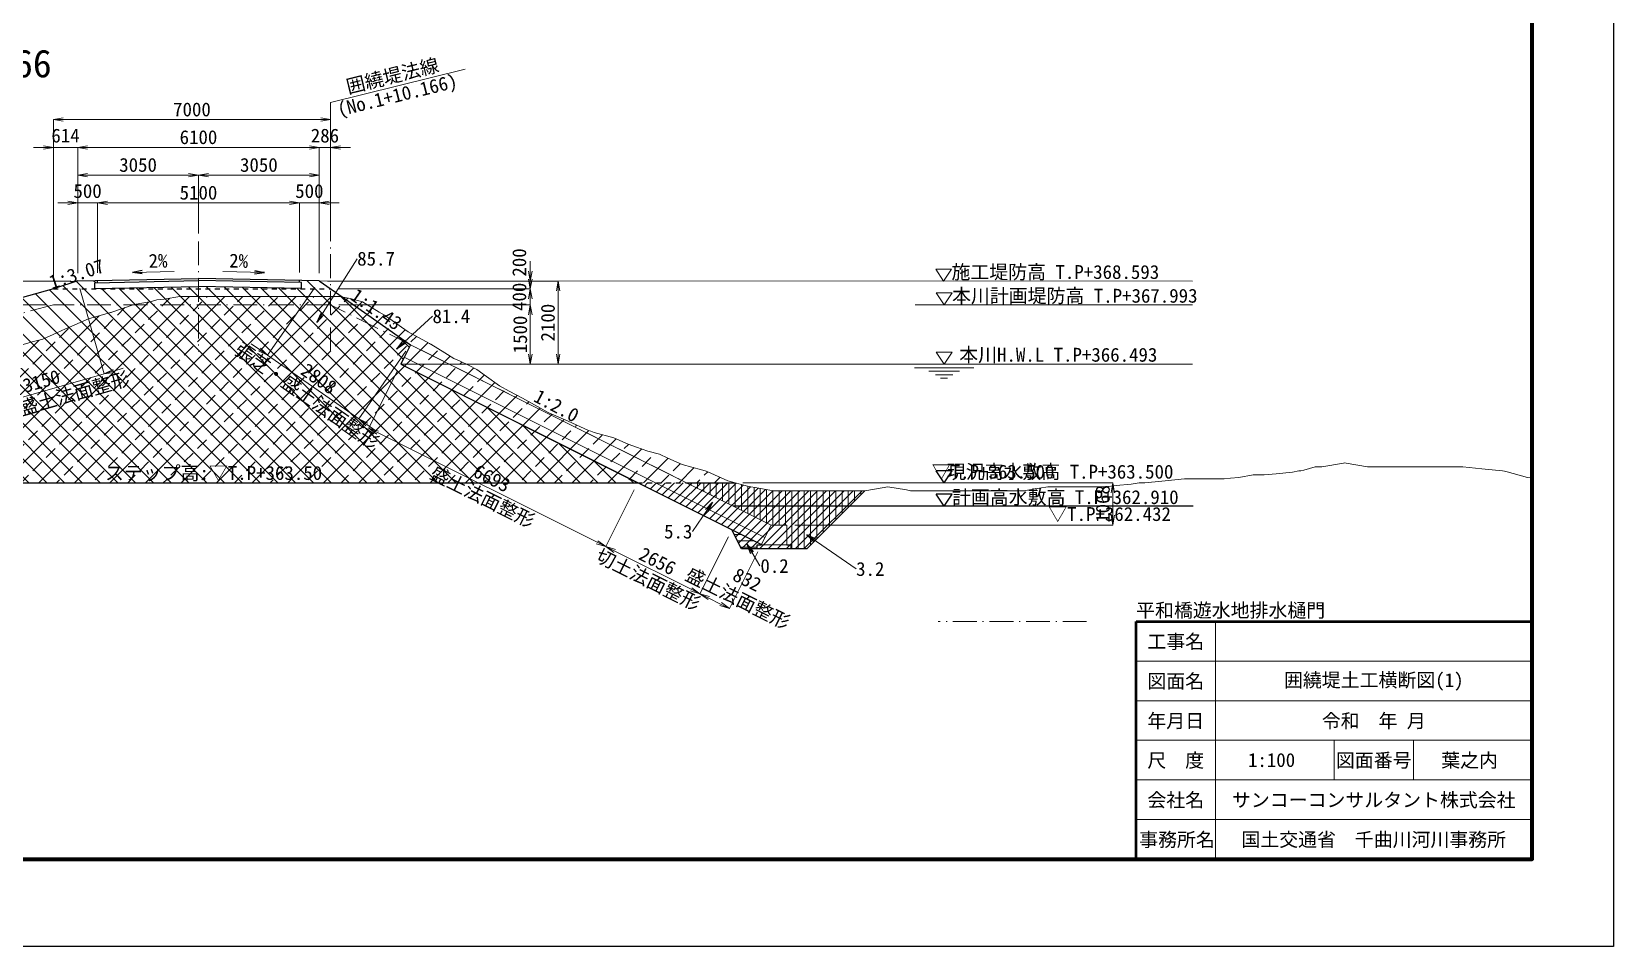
# Model space of a CAD drawing. Header units: millimetres. Extents: x -23295 to 84900, y -241468 to 58400.
# Drawn here: x 44963 to 84900, y -1000 to 22087 of the extents above; entities that cross this region are included whole.
import ezdxf
from ezdxf.enums import TextEntityAlignment as Align

# ---------------------------------------------------------------- set-up
doc = ezdxf.new("R2010")
doc.units = ezdxf.units.MM
doc.header["$LTSCALE"] = 100
doc.header["$PDSIZE"] = 300
doc.linetypes.add('SXF_一点短鎖線', pattern=[9.25, 6, -1.5, 0.25, -1.5])
doc.linetypes.add('SXF_跳び破線', pattern=[12, 6, -6])
doc.layers.get('Defpoints').update_dxf_attribs({"color": 191})
for name, color, linetype, lineweight in [('D-BGD', 7, 'Continuous', 13), ('D-BMK', 2, 'SXF_一点短鎖線', 13), ('D-BYP-STR6', 2, 'SXF_一点短鎖線', 13), ('D-STR-DIM', 7, 'Continuous', 13), ('D-STR-HTXT', 7, 'Continuous', 13), ('D-STR-STR1', 2, 'Continuous', 13), ('D-STR-STR8', 3, 'Continuous', 25), ('D-STR-STR9', 1, 'Continuous', 25), ('D-STR-STRA', 6, 'Continuous', 25), ('D-STR-STRC', 7, 'Continuous', 13), ('D-STR-TXT', 7, 'Continuous', 13), ('D-TTL', 2, 'Continuous', 140), ('D-TTL-FRAM', 2, 'Continuous', 50), ('D-TTL-LINE', 7, 'Continuous', 13), ('D-TTL-TXT', 7, 'Continuous', 13), ('切土法面整形', 4, 'Continuous', 13), ('埋A', 6, 'Continuous', 13), ('埋C', 6, 'Continuous', 13), ('床堀', 3, 'Continuous', 13), ('張芝', 3, 'Continuous', 13), ('掘削', 4, 'Continuous', 13), ('盛土(4.0≦W)', 5, 'Continuous', 13), ('盛土法面整形', 1, 'Continuous', 13)]:
    doc.layers.add(name, color=color, linetype=linetype, lineweight=lineweight)
doc.styles.add('MS ゴシック', font='MS Gothic.ttf')
doc.styles.add('ＭＳ ゴシック', font='MS Gothic.ttf')
doc.dimstyles.new('DIM-100-F', dxfattribs={"dimscale": 100, "dimtxt": 3.5, "dimasz": 2.5, "dimexe": 0, "dimexo": 2, "dimgap": 0.8, "dimtad": 1, "dimdec": 0, "dimzin": 0, "dimdsep": 46, "dimtxsty": 'MS ゴシック', "dimblk": 'OPEN', "dimcen": 0.1, "dimclrd": 256, "dimclre": 256, "dimclrt": 256, "dimaunit": 1, "dimadec": 4, "dimazin": 0, "dimtfac": 1, "dimtdec": 0, "dimtmove": 2, "dimatfit": 3, "dimldrblk": 'OPEN', "dimfxl": 1, "dimtolj": 1, "dimtzin": 0, "dimlwd": -1, "dimlwe": -1, "dimarcsym": 0})

# ---------------------------------------------------------------- blocks, each defined once
blk = doc.blocks.new('_Open')
at = {"color": 0, "linetype": 'ByBlock', "lineweight": -2}
for p, q in [((-1, 0.17), (0, 0)), ((-1, -0.17), (0, 0)), ((0, 0), (-1, 0))]:
    blk.add_line(p, q, dxfattribs=at)
blk = doc.blocks.new('*D25')
at = {"layer": 'D-STR-DIM', "ltscale": 0.01, "transparency": 16777216}
for p, q in [((57554, 16043), (57554, 16293)), ((52436, 15793), (57554, 15793)), ((52711, 15593), (57554, 15593)), ((57554, 15793), (57554, 15593)), ((57554, 15343), (57554, 15093))]:
    blk.add_line(p, q, dxfattribs=at)
at = {"layer": 'Defpoints', "color": 0, "ltscale": 0.01, "transparency": 16777216}
for p in [(52236, 15793), (52511, 15593), (57554, 15593)]:
    blk.add_point(p, dxfattribs=at)
at = {"layer": 'D-STR-DIM', "ltscale": 0.01, "transparency": 16777216, "xscale": 250, "yscale": 250, "zscale": 250}
for p, rotation in [((57554, 15793), 270), ((57554, 15593), 90)]:
    blk.add_blockref('_Open', p, dxfattribs=dict(at, rotation=rotation))
at = {"layer": 'D-STR-DIM', "ltscale": 0.01, "transparency": 16777216, "insert": (57277, 16261), "char_height": 350, "attachment_point": 5, "rotation": 90, "style": 'MS ゴシック'}
blk.add_mtext('\\A1;200', dxfattribs=at)
blk = doc.blocks.new('*D26')
at = {"layer": 'D-STR-DIM', "ltscale": 0.01, "transparency": 16777216}
for p, q in [((57554, 15843), (57554, 16093)), ((52711, 15593), (57554, 15593)), ((57554, 15593), (57554, 15193)), ((52723, 15193), (57554, 15193)), ((57554, 14943), (57554, 14693))]:
    blk.add_line(p, q, dxfattribs=at)
at = {"layer": 'Defpoints', "color": 0, "ltscale": 0.01, "transparency": 16777216}
for p in [(52511, 15593), (52523, 15193), (57554, 15193)]:
    blk.add_point(p, dxfattribs=at)
at = {"layer": 'D-STR-DIM', "ltscale": 0.01, "transparency": 16777216, "xscale": 250, "yscale": 250, "zscale": 250}
for p, rotation in [((57554, 15593), 270), ((57554, 15193), 90)]:
    blk.add_blockref('_Open', p, dxfattribs=dict(at, rotation=rotation))
at = {"layer": 'D-STR-DIM', "ltscale": 0.01, "transparency": 16777216, "insert": (57278, 15393), "char_height": 350, "attachment_point": 5, "rotation": 90, "style": 'MS ゴシック'}
blk.add_mtext('\\A1;400', dxfattribs=at)
blk = doc.blocks.new('*D27')
at = {"layer": 'D-STR-DIM', "ltscale": 0.01, "transparency": 16777216}
for p, q in [((52436, 15793), (58254, 15793)), ((58254, 13943), (58254, 15543)), ((56570, 13693), (58254, 13693))]:
    blk.add_line(p, q, dxfattribs=at)
at = {"layer": 'Defpoints', "color": 0, "ltscale": 0.01, "transparency": 16777216}
for p in [(52236, 15793), (58254, 15793), (56370, 13693)]:
    blk.add_point(p, dxfattribs=at)
at = {"layer": 'D-STR-DIM', "ltscale": 0.01, "transparency": 16777216, "xscale": 250, "yscale": 250, "zscale": 250}
for p, rotation in [((58254, 15793), 90), ((58254, 13693), 270)]:
    blk.add_blockref('_Open', p, dxfattribs=dict(at, rotation=rotation))
at = {"layer": 'D-STR-DIM', "ltscale": 0.01, "transparency": 16777216, "insert": (57999, 14743), "char_height": 350, "attachment_point": 5, "rotation": 90, "style": 'MS ゴシック'}
blk.add_mtext('\\A1;2100', dxfattribs=at)
blk = doc.blocks.new('*D28')
at = {"layer": 'D-STR-DIM', "ltscale": 0.01, "transparency": 16777216}
for p, q in [((56570, 15193), (57554, 15193)), ((57554, 14943), (57554, 13943)), ((56570, 13693), (57554, 13693))]:
    blk.add_line(p, q, dxfattribs=at)
at = {"layer": 'Defpoints', "color": 0, "ltscale": 0.01, "transparency": 16777216}
for p in [(56370, 15193), (56370, 13693), (57554, 13693)]:
    blk.add_point(p, dxfattribs=at)
at = {"layer": 'D-STR-DIM', "ltscale": 0.01, "transparency": 16777216, "xscale": 250, "yscale": 250, "zscale": 250}
for p, rotation in [((57554, 15193), 90), ((57554, 13693), 270)]:
    blk.add_blockref('_Open', p, dxfattribs=dict(at, rotation=rotation))
at = {"layer": 'D-STR-DIM', "ltscale": 0.01, "transparency": 16777216, "insert": (57299, 14443), "char_height": 350, "attachment_point": 5, "rotation": 90, "style": 'MS ゴシック'}
blk.add_mtext('\\A1;1500', dxfattribs=at)
blk = doc.blocks.new('*D29')
at = {"layer": 'D-STR-DIM', "transparency": 16777216}
for p, q in [((45311, 15193), (40183, 15193)), ((40183, 14650), (40183, 14943)), ((41034, 14400), (40183, 14400))]:
    blk.add_line(p, q, dxfattribs=at)
at = {"layer": 'Defpoints', "color": 0, "transparency": 16777216}
for p in [(40183, 15193), (45511, 15193), (41234, 14400)]:
    blk.add_point(p, dxfattribs=at)
at = {"layer": 'D-STR-DIM', "transparency": 16777216, "xscale": 250, "yscale": 250, "zscale": 250}
for p, rotation in [((40183, 15193), 90), ((40183, 14400), 270)]:
    blk.add_blockref('_Open', p, dxfattribs=dict(at, rotation=rotation))
at = {"layer": 'D-STR-DIM', "transparency": 16777216, "insert": (39928, 14797), "char_height": 350, "attachment_point": 5, "rotation": 90, "style": 'MS ゴシック'}
blk.add_mtext('\\A1;793', dxfattribs=at)
blk = doc.blocks.new('*D30')
at = {"layer": 'D-STR-DIM', "ltscale": 0.01, "transparency": 16777216}
for p, q in [((62923, 10700), (72265, 10700)), ((72265, 10450), (72265, 9882)), ((64234, 9632), (72265, 9632))]:
    blk.add_line(p, q, dxfattribs=at)
at = {"layer": 'Defpoints', "color": 0, "ltscale": 0.01, "transparency": 16777216}
for p in [(62723, 10700), (64034, 9632), (72265, 9632)]:
    blk.add_point(p, dxfattribs=at)
at = {"layer": 'D-STR-DIM', "ltscale": 0.01, "transparency": 16777216, "xscale": 250, "yscale": 250, "zscale": 250}
for p, rotation in [((72265, 10700), 90), ((72265, 9632), 270)]:
    blk.add_blockref('_Open', p, dxfattribs=dict(at, rotation=rotation))
at = {"layer": 'D-STR-DIM', "ltscale": 0.01, "transparency": 16777216, "insert": (72010, 10166), "char_height": 350, "attachment_point": 5, "rotation": 90, "style": 'MS ゴシック'}
blk.add_mtext('\\A1;1068', dxfattribs=at)
blk = doc.blocks.new('*D32')
at = {"layer": 'D-STR-DIM', "transparency": 16777216}
for p, q in [((40183, 16043), (40183, 16293)), ((45925, 15793), (40183, 15793)), ((40183, 15193), (40183, 15793)), ((45311, 15193), (40183, 15193)), ((40183, 14943), (40183, 14693))]:
    blk.add_line(p, q, dxfattribs=at)
at = {"layer": 'Defpoints', "color": 0, "transparency": 16777216}
for p in [(40183, 15793), (46125, 15793), (45511, 15193)]:
    blk.add_point(p, dxfattribs=at)
at = {"layer": 'D-STR-DIM', "transparency": 16777216, "xscale": 250, "yscale": 250, "zscale": 250}
for p, rotation in [((40183, 15793), 270), ((40183, 15193), 90)]:
    blk.add_blockref('_Open', p, dxfattribs=dict(at, rotation=rotation))
at = {"layer": 'D-STR-DIM', "transparency": 16777216, "insert": (39928, 15493), "char_height": 350, "attachment_point": 5, "rotation": 90, "style": 'MS ゴシック'}
blk.add_mtext('\\A1;600', dxfattribs=at)
blk = doc.blocks.new('*D36')
at = {"layer": 'Defpoints', "color": 0, "transparency": 16777216}
for p in [(46125, 15793), (43247, 14400), (46794, 13453)]:
    blk.add_point(p, dxfattribs=at)
at = {"layer": '張芝', "transparency": 16777216}
for p, q in [((46180, 15601), (46794, 13453)), ((43302, 14208), (43765, 12587)), ((47034, 13521), (47274, 13590)), ((43765, 12587), (46794, 13453)), ((43524, 12518), (43284, 12450))]:
    blk.add_line(p, q, dxfattribs=at)
at = {"layer": '張芝', "transparency": 16777216, "xscale": 250, "yscale": 250, "zscale": 250}
for p, rotation in [((46794, 13453), 195.9453958995772), ((43765, 12587), 15.94539589957718)]:
    blk.add_blockref('_Open', p, dxfattribs=dict(at, rotation=rotation))
at = {"layer": '張芝', "transparency": 16777216, "char_height": 350, "attachment_point": 5, "rotation": 15.9454, "style": 'MS ゴシック'}
for s, insert in [('\\A1;張芝・盛土法面整形}', (45359, 12740)), ('\\A1;{\\C3;3150', (45209, 13265))]:
    blk.add_mtext(s, dxfattribs=dict(at, insert=insert))
blk = doc.blocks.new('*D37')
at = {"layer": 'Defpoints', "color": 0, "transparency": 16777216}
for p in [(62644, 9512), (63388, 9140), (61838, 7900)]:
    blk.add_point(p, dxfattribs=at)
at = {"layer": '盛土法面整形', "transparency": 16777216}
for p, q in [((62554, 9333), (61838, 7900)), ((63298, 8961), (62582, 7528)), ((62358, 7640), (62061, 7788))]:
    blk.add_line(p, q, dxfattribs=at)
at = {"layer": '盛土法面整形', "transparency": 16777216, "xscale": 250, "yscale": 250, "zscale": 250}
for p, rotation in [((61838, 7900), 153.4349488229167), ((62582, 7528), 333.4349488229167)]:
    blk.add_blockref('_Open', p, dxfattribs=dict(at, rotation=rotation))
at = {"layer": '盛土法面整形', "transparency": 16777216, "char_height": 350, "attachment_point": 5, "rotation": 333.4349, "style": 'MS ゴシック'}
for s, insert in [('\\A1;盛土法面整形}', (62786, 7767)), ('\\A1;{\\C1;832', (63028, 8252))]:
    blk.add_mtext(s, dxfattribs=dict(at, insert=insert))
blk = doc.blocks.new('*D38')
at = {"layer": 'Defpoints', "color": 0, "transparency": 16777216}
for p in [(54281, 13693), (53475, 12081), (60268, 10700)]:
    blk.add_point(p, dxfattribs=at)
at = {"layer": '盛土法面整形', "transparency": 16777216}
for p, q in [((54192, 13514), (53475, 12081)), ((59238, 9200), (53699, 11969)), ((60179, 10521), (59462, 9088))]:
    blk.add_line(p, q, dxfattribs=at)
at = {"layer": '盛土法面整形', "transparency": 16777216, "xscale": 250, "yscale": 250, "zscale": 250}
for p, rotation in [((53475, 12081), 153.434948822922), ((59462, 9088), 333.434948822922)]:
    blk.add_blockref('_Open', p, dxfattribs=dict(at, rotation=rotation))
at = {"layer": '盛土法面整形', "transparency": 16777216, "char_height": 350, "attachment_point": 5, "rotation": 333.4349, "style": 'MS ゴシック'}
for s, insert in [('\\A1;盛土法面整形', (56340, 10327)), ('\\A1;6693', (56583, 10813))]:
    blk.add_mtext(s, dxfattribs=dict(at, insert=insert))
blk = doc.blocks.new('*D39')
at = {"layer": 'Defpoints', "color": 0, "transparency": 16777216}
for p in [(52225, 15793), (54527, 14185), (53221, 12314)]:
    blk.add_point(p, dxfattribs=at)
at = {"layer": '張芝', "transparency": 16777216}
for p, q in [((52110, 15629), (50918, 13922)), ((50713, 14065), (50508, 14209)), ((54413, 14021), (53221, 12314)), ((50918, 13922), (53221, 12314)), ((53426, 12171), (53631, 12028))]:
    blk.add_line(p, q, dxfattribs=at)
at = {"layer": '張芝', "transparency": 16777216, "xscale": 250, "yscale": 250, "zscale": 250}
for p, rotation in [((50918, 13922), 325.0696338282722), ((53221, 12314), 145.0696338282721)]:
    blk.add_blockref('_Open', p, dxfattribs=dict(at, rotation=rotation))
at = {"layer": '張芝', "transparency": 16777216, "char_height": 350, "attachment_point": 5, "rotation": 325.0696, "style": 'MS ゴシック'}
for s, insert in [('\\A1;張芝・盛土法面整形}', (51903, 12880)), ('\\A1;{\\C3;2808', (52215, 13327))]:
    blk.add_mtext(s, dxfattribs=dict(at, insert=insert))
blk = doc.blocks.new('*D40')
at = {"layer": 'Defpoints', "color": 0, "transparency": 16777216}
for p in [(60268, 10700), (62644, 9512), (61838, 7900)]:
    blk.add_point(p, dxfattribs=at)
at = {"layer": '切土法面整形', "transparency": 16777216}
for p, q in [((60179, 10521), (59462, 9088)), ((62554, 9333), (61838, 7900)), ((59686, 8976), (61614, 8012))]:
    blk.add_line(p, q, dxfattribs=at)
at = {"layer": '切土法面整形', "transparency": 16777216, "xscale": 250, "yscale": 250, "zscale": 250}
for p, rotation in [((59462, 9088), 153.434948822922), ((61838, 7900), 333.434948822922)]:
    blk.add_blockref('_Open', p, dxfattribs=dict(at, rotation=rotation))
at = {"layer": '切土法面整形', "transparency": 16777216, "char_height": 350, "attachment_point": 5, "rotation": 333.4349, "style": 'MS ゴシック'}
for s, insert in [('\\A1;切土法面整形}', (60522, 8238)), ('\\A1;{\\C4;2656', (60764, 8722))]:
    blk.add_mtext(s, dxfattribs=dict(at, insert=insert))
blk = doc.blocks.new('*D249')
at = {"layer": 'D-STR-DIM', "ltscale": 0.2, "transparency": 16777216}
for p, q in [((45511, 15793), (45511, 19866)), ((45761, 19866), (52261, 19866)), ((52511, 16995), (52511, 19866))]:
    blk.add_line(p, q, dxfattribs=at)
at = {"layer": 'Defpoints', "color": 0, "ltscale": 0.2, "transparency": 16777216}
for p in [(52511, 19866), (52511, 16795), (45511, 15593)]:
    blk.add_point(p, dxfattribs=at)
at = {"layer": 'D-STR-DIM', "ltscale": 0.2, "transparency": 16777216, "xscale": 250, "yscale": 250, "zscale": 250, "rotation": 180}
blk.add_blockref('_Open', (45511, 19866), dxfattribs=at)
at = {"layer": 'D-STR-DIM', "ltscale": 0.2, "transparency": 16777216, "xscale": 250, "yscale": 250, "zscale": 250}
blk.add_blockref('_Open', (52511, 19866), dxfattribs=at)
at = {"layer": 'D-STR-DIM', "ltscale": 0.2, "transparency": 16777216, "insert": (49011, 20121), "char_height": 350, "attachment_point": 5, "style": 'MS ゴシック'}
blk.add_mtext('\\A1;7000', dxfattribs=at)
blk = doc.blocks.new('*D91')
at = {"layer": 'D-STR-DIM', "ltscale": 0.2, "transparency": 16777216}
for p, q in [((45875, 17766), (45625, 17766)), ((46125, 15993), (46125, 17766)), ((46125, 17766), (46625, 17766)), ((46625, 16003), (46625, 17766)), ((46875, 17766), (47125, 17766))]:
    blk.add_line(p, q, dxfattribs=at)
at = {"layer": 'Defpoints', "color": 0, "ltscale": 0.2, "transparency": 16777216}
for p in [(46625, 17766), (46125, 15793), (46625, 15803)]:
    blk.add_point(p, dxfattribs=at)
at = {"layer": 'D-STR-DIM', "ltscale": 0.2, "transparency": 16777216, "xscale": 250, "yscale": 250, "zscale": 250}
blk.add_blockref('_Open', (46125, 17766), dxfattribs=at)
at = {"layer": 'D-STR-DIM', "ltscale": 0.2, "transparency": 16777216, "xscale": 250, "yscale": 250, "zscale": 250, "rotation": 180}
blk.add_blockref('_Open', (46625, 17766), dxfattribs=at)
at = {"layer": 'D-STR-DIM', "ltscale": 0.2, "transparency": 16777216, "insert": (46375, 18061), "char_height": 350, "attachment_point": 5, "style": 'MS ゴシック'}
blk.add_mtext('\\A1;500', dxfattribs=at)
blk = doc.blocks.new('*D92')
at = {"layer": 'D-STR-DIM', "ltscale": 0.2, "transparency": 16777216}
for p, q in [((46625, 16003), (46625, 17766)), ((46875, 17766), (51475, 17766)), ((51725, 16005), (51725, 17766))]:
    blk.add_line(p, q, dxfattribs=at)
at = {"layer": 'Defpoints', "color": 0, "ltscale": 0.2, "transparency": 16777216}
for p in [(51725, 17766), (46625, 15803), (51725, 15805)]:
    blk.add_point(p, dxfattribs=at)
at = {"layer": 'D-STR-DIM', "ltscale": 0.2, "transparency": 16777216, "xscale": 250, "yscale": 250, "zscale": 250, "rotation": 180}
blk.add_blockref('_Open', (46625, 17766), dxfattribs=at)
at = {"layer": 'D-STR-DIM', "ltscale": 0.2, "transparency": 16777216, "xscale": 250, "yscale": 250, "zscale": 250}
blk.add_blockref('_Open', (51725, 17766), dxfattribs=at)
at = {"layer": 'D-STR-DIM', "ltscale": 0.2, "transparency": 16777216, "insert": (49175, 18021), "char_height": 350, "attachment_point": 5, "style": 'MS ゴシック'}
blk.add_mtext('\\A1;5100', dxfattribs=at)
blk = doc.blocks.new('*D93')
at = {"layer": 'D-STR-DIM', "ltscale": 0.2, "transparency": 16777216}
for p, q in [((51475, 17766), (51225, 17766)), ((51725, 16005), (51725, 17766)), ((51725, 17766), (52225, 17766)), ((52225, 15995), (52225, 17766)), ((52475, 17766), (52725, 17766))]:
    blk.add_line(p, q, dxfattribs=at)
at = {"layer": 'Defpoints', "color": 0, "ltscale": 0.2, "transparency": 16777216}
for p in [(52225, 17766), (51725, 15805), (52225, 15795)]:
    blk.add_point(p, dxfattribs=at)
at = {"layer": 'D-STR-DIM', "ltscale": 0.2, "transparency": 16777216, "xscale": 250, "yscale": 250, "zscale": 250}
blk.add_blockref('_Open', (51725, 17766), dxfattribs=at)
at = {"layer": 'D-STR-DIM', "ltscale": 0.2, "transparency": 16777216, "xscale": 250, "yscale": 250, "zscale": 250, "rotation": 180}
blk.add_blockref('_Open', (52225, 17766), dxfattribs=at)
at = {"layer": 'D-STR-DIM', "ltscale": 0.2, "transparency": 16777216, "insert": (51975, 18061), "char_height": 350, "attachment_point": 5, "style": 'MS ゴシック'}
blk.add_mtext('\\A1;500', dxfattribs=at)
blk = doc.blocks.new('*D94')
at = {"layer": 'D-STR-DIM', "ltscale": 0.2, "transparency": 16777216}
for p, q in [((46125, 15993), (46125, 18466)), ((46375, 18466), (48925, 18466)), ((49175, 16993), (49175, 18466))]:
    blk.add_line(p, q, dxfattribs=at)
at = {"layer": 'Defpoints', "color": 0, "ltscale": 0.2, "transparency": 16777216}
for p in [(49175, 18466), (49175, 16793), (46125, 15793)]:
    blk.add_point(p, dxfattribs=at)
at = {"layer": 'D-STR-DIM', "ltscale": 0.2, "transparency": 16777216, "xscale": 250, "yscale": 250, "zscale": 250, "rotation": 180}
blk.add_blockref('_Open', (46125, 18466), dxfattribs=at)
at = {"layer": 'D-STR-DIM', "ltscale": 0.2, "transparency": 16777216, "xscale": 250, "yscale": 250, "zscale": 250}
blk.add_blockref('_Open', (49175, 18466), dxfattribs=at)
at = {"layer": 'D-STR-DIM', "ltscale": 0.2, "transparency": 16777216, "insert": (47650, 18721), "char_height": 350, "attachment_point": 5, "style": 'MS ゴシック'}
blk.add_mtext('\\A1;3050', dxfattribs=at)
blk = doc.blocks.new('*D95')
at = {"layer": 'D-STR-DIM', "ltscale": 0.2, "transparency": 16777216}
for p, q in [((49175, 16993), (49175, 18466)), ((49425, 18466), (51975, 18466)), ((52225, 15995), (52225, 18466))]:
    blk.add_line(p, q, dxfattribs=at)
at = {"layer": 'Defpoints', "color": 0, "ltscale": 0.2, "transparency": 16777216}
for p in [(52225, 18466), (49175, 16793), (52225, 15795)]:
    blk.add_point(p, dxfattribs=at)
at = {"layer": 'D-STR-DIM', "ltscale": 0.2, "transparency": 16777216, "xscale": 250, "yscale": 250, "zscale": 250, "rotation": 180}
blk.add_blockref('_Open', (49175, 18466), dxfattribs=at)
at = {"layer": 'D-STR-DIM', "ltscale": 0.2, "transparency": 16777216, "xscale": 250, "yscale": 250, "zscale": 250}
blk.add_blockref('_Open', (52225, 18466), dxfattribs=at)
at = {"layer": 'D-STR-DIM', "ltscale": 0.2, "transparency": 16777216, "insert": (50700, 18721), "char_height": 350, "attachment_point": 5, "style": 'MS ゴシック'}
blk.add_mtext('\\A1;3050', dxfattribs=at)
blk = doc.blocks.new('*D96')
at = {"layer": 'D-STR-DIM', "ltscale": 1500, "transparency": 16777216}
for p, q in [((45261, 19166), (45011, 19166)), ((45511, 15793), (45511, 19166)), ((45511, 19166), (46125, 19166)), ((46125, 15993), (46125, 19166)), ((46375, 19166), (46625, 19166))]:
    blk.add_line(p, q, dxfattribs=at)
at = {"layer": 'Defpoints', "color": 0, "ltscale": 1500, "transparency": 16777216}
for p in [(46125, 19166), (45511, 15593), (46125, 15793)]:
    blk.add_point(p, dxfattribs=at)
at = {"layer": 'D-STR-DIM', "ltscale": 1500, "transparency": 16777216, "xscale": 250, "yscale": 250, "zscale": 250}
blk.add_blockref('_Open', (45511, 19166), dxfattribs=at)
at = {"layer": 'D-STR-DIM', "ltscale": 1500, "transparency": 16777216, "xscale": 250, "yscale": 250, "zscale": 250, "rotation": 180}
blk.add_blockref('_Open', (46125, 19166), dxfattribs=at)
at = {"layer": 'D-STR-DIM', "ltscale": 1500, "transparency": 16777216, "insert": (45818, 19461), "char_height": 350, "attachment_point": 5, "style": 'MS ゴシック'}
blk.add_mtext('\\A1;614', dxfattribs=at)
blk = doc.blocks.new('*D97')
at = {"layer": 'D-STR-DIM', "ltscale": 1500, "transparency": 16777216}
for p, q in [((51975, 19166), (51725, 19166)), ((52225, 15995), (52225, 19166)), ((52225, 19166), (52511, 19166)), ((52511, 16995), (52511, 19166)), ((52761, 19166), (53011, 19166))]:
    blk.add_line(p, q, dxfattribs=at)
at = {"layer": 'Defpoints', "color": 0, "ltscale": 1500, "transparency": 16777216}
for p in [(52511, 19166), (52511, 16795), (52225, 15795)]:
    blk.add_point(p, dxfattribs=at)
at = {"layer": 'D-STR-DIM', "ltscale": 1500, "transparency": 16777216, "xscale": 250, "yscale": 250, "zscale": 250}
blk.add_blockref('_Open', (52225, 19166), dxfattribs=at)
at = {"layer": 'D-STR-DIM', "ltscale": 1500, "transparency": 16777216, "xscale": 250, "yscale": 250, "zscale": 250, "rotation": 180}
blk.add_blockref('_Open', (52511, 19166), dxfattribs=at)
at = {"layer": 'D-STR-DIM', "ltscale": 1500, "transparency": 16777216, "insert": (52368, 19461), "char_height": 350, "attachment_point": 5, "style": 'MS ゴシック'}
blk.add_mtext('\\A1;286', dxfattribs=at)
blk = doc.blocks.new('*D98')
at = {"layer": 'D-STR-DIM', "ltscale": 1500, "transparency": 16777216}
for p, q in [((46125, 15993), (46125, 19166)), ((46375, 19166), (51975, 19166)), ((52225, 15995), (52225, 19166))]:
    blk.add_line(p, q, dxfattribs=at)
at = {"layer": 'Defpoints', "color": 0, "ltscale": 1500, "transparency": 16777216}
for p in [(52225, 19166), (46125, 15793), (52225, 15795)]:
    blk.add_point(p, dxfattribs=at)
at = {"layer": 'D-STR-DIM', "ltscale": 1500, "transparency": 16777216, "xscale": 250, "yscale": 250, "zscale": 250, "rotation": 180}
blk.add_blockref('_Open', (46125, 19166), dxfattribs=at)
at = {"layer": 'D-STR-DIM', "ltscale": 1500, "transparency": 16777216, "xscale": 250, "yscale": 250, "zscale": 250}
blk.add_blockref('_Open', (52225, 19166), dxfattribs=at)
at = {"layer": 'D-STR-DIM', "ltscale": 1500, "transparency": 16777216, "insert": (49175, 19421), "char_height": 350, "attachment_point": 5, "style": 'MS ゴシック'}
blk.add_mtext('\\A1;6100', dxfattribs=at)

msp = doc.modelspace()

# ---------------------------------------------------------------- hatches: boundary and pattern name
at = {"layer": '埋A'}
h = msp.add_hatch(dxfattribs=at)
h.set_pattern_fill('ANSI31', color=256, scale=50, angle=45)
h.set_pattern_definition([(90, (-164286.73, 164577.07), (-158.75, 0), [])])
h.paths.add_polyline_path([(66001.5, 10499.9), (63696.8, 10499.9), (63036.8, 10614.3), (62723.5, 10699.9), (61497.9, 10699.9), (63633.6, 9632), (64033.6, 9632), (64033.6, 9132), (64133.6, 9132), (64133.6, 9032), (64533.6, 9032)])
at = {"layer": '埋C'}
h = msp.add_hatch(dxfattribs=at)
h.set_pattern_fill('ANSI31', color=256, scale=50, angle=135)
h.set_pattern_definition([(180, (-2323.7, -16167.99), (-1e-14, -158.75), [])])
h.paths.add_polyline_path([(62643.6, 9512.1), (62883.6, 9032), (63283.6, 9032), (63283.6, 9132), (63383.6, 9132), (63387.6, 9140.1)])
at = {"layer": '床堀'}
h = msp.add_hatch(dxfattribs=at)
h.set_pattern_fill('ANSI31', color=256, scale=50)
h.set_pattern_definition([(45, (-164286.73, 158577.07), (-112.2532, 112.2532), [])])
h.paths.add_polyline_path([(66001.5, 10499.9), (63696.8, 10499.9), (63036.8, 10614.3), (62723.5, 10699.9), (60268, 10699.9), (62643.6, 9512.1), (62883.6, 9032), (64533.6, 9032)])
at = {"layer": '掘削'}
h = msp.add_hatch(dxfattribs=at)
h.set_pattern_fill('ANSI33', color=256, scale=100)
h.set_pattern_definition([(45, (100000, 0), (-449.013, 449.013), []), (45, (100449, 0), (-449.013, 449.013), [317.5, -158.75])])
h.paths.add_polyline_path([(58506.4, 12251.4), (58020.3, 12468.5), (57929.6, 12517.9), (57807.1, 12584.9), (57352.9, 12832.9), (57016.9, 13016.4), (56776.2, 13147.9), (56450.7, 13382.1), (56199.5, 13562.8), (56013.6, 13664.3), (55765.4, 13775.1), (55622.8, 13838.8), (55399.2, 13977.4), (55046, 14196.3), (55033, 14202.1), (55010.3, 14212.3), (54469.3, 14507.7), (54300.6, 14629.1), (54007, 14840.4), (53934.4, 14892.6), (53892.6, 14922.7), (53738, 15007.2), (53315.9, 15268.8), (53003.7, 15354), (52739.2, 15399.9), (52511.1, 15399.9), (52381.6, 15399.9), (52162.5, 15399.9), (52000.4, 15399.9), (51585.7, 15399.9), (51025.2, 15399.9), (51009, 15399.9), (50997.1, 15399.9), (50432.3, 15399.9), (49993.8, 15399.9), (49855.6, 15399.9), (49668.8, 15399.9), (49278.9, 15399.9), (48990.5, 15399.9), (48702.2, 15399.9), (48312.4, 15332.3), (48125.4, 15313.7), (47987.1, 15275.9), (47548.7, 15199.9), (46983.8, 15004), (46972, 14998.7), (46956, 14994.3), (46395.3, 14841.2), (45980.5, 14656), (45818.6, 14583.7), (45599.6, 14486), (45241.9, 14326.3), (44977.2, 14254), (44665.1, 14168.8), (44243.3, 14053.6), (44088.4, 13999.9), (43973.9, 13980), (43511.7, 13899.9), (42970.6, 13806.1), (42935, 13799.9), (42886.9, 13791.5), (42358.3, 13699.9), (41967.3, 13699.9), (41849.3, 13711.6), (41781.6, 13699.9), (41483.1, 13699.9), (41204.8, 13699.9), (40964, 13699.9), (40750.7, 13699.9), (40628.1, 13699.9), (40174.1, 13621.2), (40051.4, 13608.9), (39960.6, 13599.9), (39474.7, 13551.4), (38957.3, 13320.5), (38898, 13294), (38817.7, 13258.1), (38321.3, 13036.5), (37954, 12872.5), (37744.5, 12758.1), (37461.3, 12603.5), (37167.8, 12421.5), (36950.7, 12324.6), (36591.1, 12164), (36104.9, 11862.7), (36014.4, 11813.2), (35947.4, 11776.7), (35437.7, 11498.3), (34944.1, 11228.7), (34860.9, 11191.6), (34748.5, 11141.4), (34284.2, 10934.1), (33940.8, 10721.2), (33906.3, 10699.9), (62723.5, 10699.9), (62543.4, 10749.1), (62033.5, 10976.7), (61966.7, 10999.9), (61876.3, 11031.2), (61389.9, 11164), (61030.2, 11324.6), (60813.2, 11421.5), (60519.9, 11501.6), (60236.5, 11599.9), (60026.9, 11672.6), (59659.8, 11836.5), (59163.5, 11972), (59083.1, 11999.9), (59023.6, 12020.5)])
at = {"layer": '盛土(4.0≦W)'}
h = msp.add_hatch(dxfattribs=at)
h.set_pattern_fill('ANSI31', color=256, scale=100, angle=90)
h.set_pattern_definition([(135, (-33.15, 9827.1), (-224.5064, -224.5064), [])])
h.paths.add_polyline_path([(51724.8, 15803.2), (51724.7, 15753.2), (51774.7, 15752.2), (51774.7, 15602.2), (49174.8, 15654.2), (46561.1, 15600.4), (46561.1, 15751.7), (46624.8, 15751.7), (46624.8, 15803.2), (46124.8, 15793.2), (45511.2, 15593.2), (43095.5, 14928.8), (43246.6, 14400), (30296.2, 10699.9), (60268, 10699.9), (54281.3, 13693.2), (54527.3, 14185.2), (52224.8, 15793.2)])

# ---------------------------------------------------------------- linework, layer by layer
at = {"layer": 'D-BGD', "linetype": 'Continuous', "lineweight": 13}
msp.add_lwpolyline([(82850, 10825.1), (82728.5, 10837.2), (82222.1, 10975.5), (82151.8, 10994.7), (82099.7, 10999.9), (81575, 11052.2), (81096.4, 11099.9), (80998.3, 11099.9), (80865.7, 11099.9), (80421.6, 11099.9), (80093.1, 11099.9), (79844.9, 11099.9), (79509.3, 11099.9), (79268.2, 11099.9), (79089.8, 11099.9), (78691.4, 11099.9), (78152.9, 11193.3), (78114.7, 11199.9), (78086.5, 11195), (77538, 11099.9), (77372, 11099.9), (77083.2, 11021), (77005.8, 10999.9), (76961.3, 10999.9), (76796.5, 10971.3), (76384.6, 10930.3), (76079.9, 10899.9), (75807.9, 10899.9), (75440.1, 10836.1), (75231.1, 10815.3), (75076.6, 10799.9), (74654.4, 10799.9), (74083.8, 10799.9), (74077.7, 10799.9), (74073.2, 10799.9), (73501, 10742.8), (73069.9, 10699.9), (72924.3, 10699.9), (72727.4, 10665.7), (72347.6, 10627.9), (72066.6, 10599.9), (71770.8, 10599.9), (71371, 10599.9), (71194.1, 10599.9), (71063.3, 10599.9), (70780.2, 10599.9), (70617.4, 10599.9), (70414, 10564.6), (70060, 10503.2), (70040.7, 10499.9), (70014.6, 10499.9), (69464, 10499.9), (69056.7, 10499.9), (68887.3, 10499.9), (68658.2, 10499.9), (68310.5, 10499.9), (68053.4, 10499.9), (67733.8, 10499.9), (67301.8, 10499.9), (67157.1, 10499.9), (67050.1, 10518.4), (66580.4, 10599.9), (66046.8, 10507.4), (66003.7, 10499.9), (65653.2, 10499.9), (65427, 10499.9), (65043.4, 10499.9), (64850.2, 10499.9), (64589, 10499.9), (64273.5, 10499.9), (64040.1, 10499.9), (63696.8, 10499.9), (63232.7, 10580.4), (63120.1, 10599.9), (63036.8, 10614.3), (62543.4, 10749.1), (62033.5, 10976.7), (61966.7, 10999.9), (61876.3, 11031.2), (61389.9, 11164), (61030.2, 11324.6), (60813.2, 11421.5), (60519.9, 11501.6), (60236.5, 11599.9), (60026.9, 11672.6), (59659.8, 11836.5), (59163.5, 11972), (59083.1, 11999.9), (59023.6, 12020.5), (58506.4, 12251.4), (58020.3, 12468.5), (57929.6, 12517.9), (57807.1, 12584.9), (57352.9, 12832.9), (57016.9, 13016.4), (56776.2, 13147.9), (56450.7, 13382.1), (56199.5, 13562.8), (56013.6, 13664.3), (55765.4, 13775.1), (55622.8, 13838.8), (55399.2, 13977.4), (55046, 14196.3), (55033, 14202.1), (55010.3, 14212.3), (54469.3, 14507.7), (54300.6, 14629.1), (54007, 14840.4), (53934.4, 14892.6), (53892.6, 14922.7), (53738, 15007.2), (53315.9, 15268.8), (53003.7, 15354), (52739.2, 15399.9), (52511.1, 15399.9), (52381.6, 15399.9), (52162.5, 15399.9), (52000.4, 15399.9), (51585.7, 15399.9), (51025.2, 15399.9), (51009, 15399.9), (50997.1, 15399.9), (50432.3, 15399.9), (49993.8, 15399.9), (49855.6, 15399.9), (49668.8, 15399.9), (49278.9, 15399.9), (48990.5, 15399.9), (48702.2, 15399.9), (48312.4, 15332.3), (48125.4, 15313.7), (47987.1, 15275.9), (47548.7, 15199.9), (46983.8, 15004), (46972, 14998.7), (46956, 14994.3), (46395.3, 14841.2), (45980.5, 14656), (45818.6, 14583.7), (45599.6, 14486), (45241.9, 14326.3), (44977.2, 14254), (44665.1, 14168.8)], dxfattribs=at)
at = {"layer": 'D-BMK', "linetype": 'SXF_一点短鎖線'}
for p, q in [((49174.8, 16793.2), (49174.8, 14016.2)), ((52511.1, 14016.2), (52511.1, 16793.2)), ((71600, 7199.9), (67853.3, 7199.9))]:
    msp.add_line(p, q, dxfattribs=at)
at = {"layer": 'D-BYP-STR6', "linetype": 'SXF_一点短鎖線'}
msp.add_lwpolyline([(63633.6, 9632), (52511.1, 15193.2), (45511.1, 15193.2), (19540.8, 8174.2)], dxfattribs=at)
at = {"layer": 'D-STR-HTXT', "linetype": 'Continuous'}
for p, q in [((52511.1, 20300.6), (55909.3, 21138.8)), ((52511.1, 20300.6), (52511.1, 16794.8)), ((68189, 16093), (67789, 16093)), ((67989, 15793), (67789, 16093)), ((67989, 15793), (68189, 16093)), ((74273.2, 15793), (52224.8, 15793.2)), ((74273.2, 15193), (67273.2, 15193.1)), ((68202.2, 15493), (67802.2, 15493)), ((68002.2, 15193), (67802.2, 15493)), ((68002.2, 15193), (68202.2, 15493))]:
    msp.add_line(p, q, dxfattribs=at)
at = {"layer": 'D-STR-HTXT'}
for p, q in [((68202.2, 13993), (67802.2, 13993)), ((68002.2, 13693), (67802.2, 13993)), ((68002.2, 13693), (68202.2, 13993)), ((54281.3, 13693.2), (74273.2, 13693)), ((68752.2, 13605), (67252.2, 13605)), ((68392.2, 13517), (67612.2, 13517)), ((68222.2, 13429), (67782.2, 13429)), ((68090.2, 13341), (67914.2, 13341))]:
    msp.add_line(p, q, dxfattribs=at)
at = {"layer": 'D-STR-STR1', "linetype": 'Continuous', "lineweight": 25}
for p, q in [((46561.1, 15750.4), (49174.8, 15804.2)), ((46561.1, 15600.4), (46561.1, 15750.4)), ((46561.1, 15600.4), (49174.8, 15654.2)), ((46624.8, 15751.6), (46624.8, 15803.2)), ((51774.7, 15752.2), (49174.8, 15804.2)), ((51774.7, 15602.2), (49174.8, 15654.2)), ((51724.7, 15753.2), (51724.8, 15803.2)), ((51774.7, 15602.2), (51774.7, 15752.2))]:
    msp.add_line(p, q, dxfattribs=at)
at = {"layer": 'D-STR-STR8'}
msp.add_line((33906.3, 10699.9), (60268, 10699.9), dxfattribs=at)
at = {"layer": 'D-STR-STR8', "linetype": 'SXF_跳び破線', "lineweight": 25, "ltscale": 0.2}
msp.add_line((60268, 10699.9), (62723.5, 10699.9), dxfattribs=at)
at = {"layer": 'D-STR-STR8'}
for points in [[(62643.6, 9512.1), (60268, 10699.9)], [(66001.5, 10499.9), (64533.6, 9032), (62883.6, 9032), (62643.6, 9512.1)]]:
    msp.add_lwpolyline(points, dxfattribs=at)
at = {"layer": 'D-STR-STR9', "ltscale": 0.01}
for p, q in [((45511.1, 15593.2), (43095.5, 14928.8)), ((46124.8, 15793.2), (45511.2, 15593.2)), ((46124.8, 15793.2), (49174.8, 15854.2)), ((52224.8, 15793.2), (49174.8, 15854.2)), ((52224.8, 15793.2), (52824.8, 15374.2)), ((52824.8, 15374.2), (54527.3, 14185.2))]:
    msp.add_line(p, q, dxfattribs=at)
at = {"layer": 'D-STR-STR9'}
for p, q in [((54527.3, 14185.2), (54281.3, 13693.2)), ((54281.3, 13693.2), (60268, 10699.9))]:
    msp.add_line(p, q, dxfattribs=at)
at = {"layer": 'D-STR-STRA', "linetype": 'Continuous'}
msp.add_line((61497.9, 10699.9), (62723.5, 10699.9), dxfattribs=at)
at = {"layer": 'D-STR-STRC', "ltscale": 1500}
msp.add_line((54527.3, 14185.2), (63633.6, 9632), dxfattribs=at)
at = {"layer": 'D-STR-STRC', "ltscale": 0.2}
msp.add_lwpolyline([(54527.3, 14185.2), (54370.8, 13872.1), (63477.1, 9319)], dxfattribs=at)
at = {"layer": 'D-STR-STRC', "linetype": 'Continuous', "lineweight": 25}
for points in [[(54370.8, 13872.1), (54281.3, 13693.2), (63387.6, 9140.1)], [(64033.6, 9132), (64133.6, 9132), (64133.6, 9032), (64033.6, 9032), (63383.6, 9032), (63283.6, 9032), (63283.6, 9132), (63383.6, 9132)]]:
    msp.add_lwpolyline(points, dxfattribs=at)
at = {"layer": 'D-STR-STRC', "ltscale": 0.2}
msp.add_lwpolyline([(64033.6, 9132), (64033.6, 9632), (63633.6, 9632), (63383.6, 9132)], close=True, dxfattribs=at)
at = {"layer": 'D-TTL'}
msp.add_lwpolyline([(2850, 56200), (2850, 1200), (82850, 1200), (82850, 56200)], close=True, dxfattribs=at)
at = {"layer": 'D-TTL-FRAM'}
for p, q in [((72850, 1200), (72850, 7200)), ((72850, 7200), (82850, 7200))]:
    msp.add_line(p, q, dxfattribs=at)
at = {"layer": 'D-TTL-LINE'}
for p, q in [((74850, 1200), (74850, 7200)), ((72850, 6200), (82850, 6200)), ((72850, 5200), (82850, 5200)), ((72850, 4200), (82850, 4200)), ((77850, 3200), (77850, 4200)), ((79850, 3200), (79850, 4200)), ((72850, 3200), (82850, 3200)), ((72850, 2200), (82850, 2200))]:
    msp.add_line(p, q, dxfattribs=at)
at = {"layer": 'Defpoints', "linetype": 'SXF_跳び破線', "lineweight": 25, "ltscale": 0.2}
msp.add_line((45511.1, 15593.2), (52511.1, 15593.2), dxfattribs=at)
at = {"layer": 'Defpoints', "linetype": 'Continuous'}
for p, q in [((68202.1, 10999.9), (67802.1, 10999.9)), ((68002.1, 10699.9), (67802.1, 10999.9)), ((68002.1, 10699.9), (68202.1, 10999.9)), ((68202.2, 10409.8), (67802.2, 10409.8)), ((68002.2, 10109.8), (67802.2, 10409.8)), ((68002.2, 10109.8), (68202.2, 10409.8)), ((74286.4, 10109.8), (62677.8, 10109.9))]:
    msp.add_line(p, q, dxfattribs=at)
at = {"layer": 'Defpoints', "color": 1}
msp.add_lwpolyline([(84900, -1000), (800, -1000), (800, 58400), (84900, 58400)], close=True, dxfattribs=at)

# ---------------------------------------------------------------- texts
at = {"layer": 'D-STR-TXT', "style": 'ＭＳ ゴシック'}
for s, rotation, p in [('囲繞堤法線', 13.85581, (54140.5, 20702.5)), ('2%%%', 1.14576, (48158.9, 16024.9)), ('2%%%', 358.85424, (50183.6, 16025))]:
    msp.add_text(s, height=350, rotation=rotation, dxfattribs=at).set_placement(p, align=Align.BOTTOM_CENTER)
msp.add_text('(No.1+10.166)', height=350, rotation=13.85581, dxfattribs=at).set_placement((54152.5, 20654), align=Align.TOP_CENTER)
for s, rotation, p in [('1:3.07', 18.05222, (45471.9, 15583)), ('1:1.43', 325.06938, (52982.4, 15346.1)), ('1:2.0', 332, (57608.7, 12770.3))]:
    msp.add_text(s, height=350, rotation=rotation, dxfattribs=at).set_placement(p)
at = {"layer": 'D-STR-TXT', "ltscale": 0.01, "style": 'ＭＳ ゴシック'}
for s, p in [('施工堤防高 T.P+368.593', (68188.4, 15845.6)), ('本川計画堤防高 T.P+367.993', (68201.6, 15245.6)), ('本川H.W.L T.P+366.493', (68383.7, 13756.5))]:
    msp.add_text(s, height=350, dxfattribs=at).set_placement(p)
at = {"layer": 'D-STR-TXT', "style": 'MS ゴシック'}
msp.add_text('ステップ高:▽T.P+363.50', height=350, dxfattribs=at).set_placement((46813.6, 10773.1))
at = {"layer": 'D-STR-TXT', "ltscale": 0.01, "style": 'ＭＳ ゴシック'}
msp.add_text('▽T.P+363.500', height=350, dxfattribs=at).set_placement((69238.9, 10699.9), align=Align.BOTTOM_CENTER)
at = {"layer": 'D-TTL-TXT', "style": 'MS ゴシック'}
msp.add_text('No.1+10.166', height=700, dxfattribs=at).set_placement((42850, 20723.7), align=Align.BOTTOM_CENTER)
msp.add_text('平和橋遊水地排水樋門', height=350, dxfattribs=at).set_placement((72850, 7200), align=Align.BOTTOM_LEFT)
for s, p in [('工事名', (73850, 6700)), ('図面名', (73850, 5700)), ('囲繞堤土工横断図(1)', (78850, 5700)), ('年月日', (73850, 4700)), ('令和  年 月', (78850, 4700)), ('尺\u3000度', (73850, 3700)), ('1:100', (76269.8, 3700)), ('図面番号', (78850, 3700)), ('葉之内', (81269.8, 3700)), ('会社名', (73850, 2700)), ('サンコーコンサルタント株式会社', (78850, 2700)), ('事務所名', (73882.1, 1700)), ('国土交通省\u3000千曲川河川事務所', (78850, 1700))]:
    msp.add_text(s, height=350, dxfattribs=at).set_placement(p, align=Align.MIDDLE)
at = {"layer": 'Defpoints', "style": 'ＭＳ ゴシック'}
for s, p in [('現況高水敷高 T.P+363.500', (70930.5, 10700)), ('▽T.P+362.432', (72180.3, 9632))]:
    msp.add_text(s, height=350, dxfattribs=at).set_placement(p, align=Align.BOTTOM_CENTER)
at = {"layer": 'Defpoints', "ltscale": 0.01, "style": 'ＭＳ ゴシック'}
msp.add_text('計画高水敷高 T.P+362.910', height=350, dxfattribs=at).set_placement((68201.6, 10162.5))
at = {"layer": '埋A', "style": 'ＭＳ ゴシック'}
msp.add_text('3.2', height=350, dxfattribs=at).set_placement((65780.1, 8525.7), align=Align.MIDDLE_LEFT)
at = {"layer": '埋C', "style": 'ＭＳ ゴシック'}
msp.add_text('0.2', height=350, dxfattribs=at).set_placement((64077.8, 8601.7), align=Align.MIDDLE_RIGHT)
at = {"layer": '床堀', "style": 'ＭＳ ゴシック'}
msp.add_text('5.3', height=350, dxfattribs=at).set_placement((61645.8, 9469.7), align=Align.MIDDLE_RIGHT)
at = {"layer": '掘削', "style": 'ＭＳ ゴシック'}
msp.add_text('81.4', height=350, dxfattribs=at).set_placement((55083.8, 14904.7), align=Align.MIDDLE_LEFT)
at = {"layer": '盛土(4.0≦W)', "style": 'ＭＳ ゴシック'}
msp.add_text('85.7', height=350, dxfattribs=at).set_placement((53182.6, 16356.4), align=Align.MIDDLE_LEFT)

# ---------------------------------------------------------------- dimensions: what is measured, and where the dimension line sits
at = {"layer": 'D-STR-DIM', "ltscale": 0.2}
for base, p1, p2, picture, middle in [((52511.1, 19866), (45511.2, 15593.2), (52511.1, 16794.8), '*D249', (49011.2, 20121)), ((49174.8, 18466), (46124.8, 15793.2), (49174.8, 16793.2), '*D94', (47649.8, 18721)), ((52224.8, 18466), (49174.8, 16793.2), (52224.8, 15794.8), '*D95', (50699.8, 18721)), ((46624.8, 17766), (46124.8, 15793.2), (46624.8, 15803.2), '*D91', (46374.8, 18061)), ((51724.8, 17766), (46624.8, 15803.2), (51724.8, 15804.8), '*D92', (49174.8, 18021)), ((52224.8, 17766), (51724.8, 15804.8), (52224.8, 15794.8), '*D93', (51974.8, 18061))]:
    dim = msp.add_linear_dim(base=base, p1=p1, p2=p2, dimstyle='DIM-100-F', dxfattribs=at)
    dim.commit()
    dim.dimension.update_dxf_attribs({"geometry": picture, "text_midpoint": middle})
at = {"layer": 'D-STR-DIM', "ltscale": 1500}
for base, p1, p2, picture, middle in [((46124.8, 19166), (45511.2, 15593.2), (46124.8, 15793.2), '*D96', (45818, 19461)), ((52224.8, 19166), (46124.8, 15793.2), (52224.8, 15794.8), '*D98', (49174.8, 19421)), ((52511.1, 19166), (52224.8, 15794.8), (52511.1, 16794.8), '*D97', (52368, 19461))]:
    dim = msp.add_linear_dim(base=base, p1=p1, p2=p2, dimstyle='DIM-100-F', dxfattribs=at)
    dim.commit()
    dim.dimension.update_dxf_attribs({"geometry": picture, "text_midpoint": middle})
at = {"layer": 'D-STR-DIM', "ltscale": 0.01}
for base, p1, p2, picture, middle in [((57554.3, 15593.2), (52236.3, 15793), (52511.1, 15593.2), '*D25', (57276.9, 16260.9)), ((57554.3, 15193), (52511.1, 15593.2), (52522.6, 15193), '*D26', (57278.4, 15393))]:
    dim = msp.add_linear_dim(base=base, p1=p1, p2=p2, angle=90, dimstyle='DIM-100-F', dxfattribs=at)
    dim.commit()
    dim.dimension.update_dxf_attribs({"geometry": picture, "text_midpoint": middle, "dimtype": 160})
at = {"layer": 'D-STR-DIM'}
for base, p1, p2, picture, middle in [((40183.3, 15793.2), (45511.2, 15193.2), (46124.8, 15793.2), '*D32', (39928.3, 15493.2)), ((40183.3, 15193.2), (41234.1, 14400), (45511.2, 15193.2), '*D29', (39928.3, 14796.6))]:
    dim = msp.add_linear_dim(base=base, p1=p1, p2=p2, angle=90, dimstyle='DIM-100-F', override={"dimtix": 1}, dxfattribs=at)
    dim.commit()
    dim.dimension.update_dxf_attribs({"geometry": picture, "text_midpoint": middle})
at = {"layer": 'D-STR-DIM', "ltscale": 0.01}
for base, p1, p2, picture, middle in [((58254.3, 15793), (56370, 13693), (52236.3, 15793), '*D27', (57999.3, 14743)), ((57554.3, 13693), (56370, 15193), (56370, 13693), '*D28', (57299.3, 14443)), ((72265, 9632), (62723.5, 10699.9), (64033.6, 9632), '*D30', (72010, 10165.9))]:
    dim = msp.add_linear_dim(base=base, p1=p1, p2=p2, angle=90, dimstyle='DIM-100-F', dxfattribs=at)
    dim.commit()
    dim.dimension.update_dxf_attribs({"geometry": picture, "text_midpoint": middle})
at = {"layer": '切土法面整形'}
dim = msp.add_linear_dim(base=(61837.6, 7900.2), p1=(60268, 10699.9), p2=(62643.6, 9512.1), angle=333.43495, text='{\\C4;<>\\X切土法面整形}', dimstyle='DIM-100-F', dxfattribs=at)
dim.commit()
dim.dimension.update_dxf_attribs({"geometry": '*D40', "text_midpoint": (60649.8, 8494.1), "dimtype": 160})
at = {"layer": '張芝'}
dim = msp.add_linear_dim(base=(46793.5, 13452.5), p1=(43246.6, 14400), p2=(46124.8, 15793.2), angle=195.9454, text='{\\C3;<>\\X張芝・盛土法面整形}', dimstyle='DIM-100-F', override={"dimtix": 1}, dxfattribs=at)
dim.commit()
dim.dimension.update_dxf_attribs({"geometry": '*D36', "text_midpoint": (45279.1, 13019.8)})
dim = msp.add_aligned_dim(p1=(52224.8, 15793.2), p2=(54527.3, 14185.2), distance=-2282, text='{\\C3;<>\\X張芝・盛土法面整形}', dimstyle='DIM-100-F', override={"dimtix": 1}, dxfattribs=at)
dim.commit()
dim.dimension.update_dxf_attribs({"geometry": '*D39', "text_midpoint": (52069.4, 13118.3)})
at = {"layer": '盛土法面整形'}
dim = msp.add_linear_dim(base=(53475.4, 12081.3), p1=(60268, 10699.9), p2=(54281.3, 13693.2), angle=333.43495, text='<>\\X盛土法面整形', dimstyle='DIM-100-F', override={"dimtix": 1}, dxfattribs=at)
dim.commit()
dim.dimension.update_dxf_attribs({"geometry": '*D38', "text_midpoint": (56468.7, 10584.6)})
dim = msp.add_linear_dim(base=(61837.6, 7900.2), p1=(63387.6, 9140.1), p2=(62643.6, 9512.1), angle=153.43495, text='{\\C1;<>\\X盛土法面整形}', dimstyle='DIM-100-F', override={"dimtix": 1}, dxfattribs=at)
dim.commit()
dim.dimension.update_dxf_attribs({"geometry": '*D37', "text_midpoint": (62914.3, 8024.4), "dimtype": 161})

# ---------------------------------------------------------------- leaders
at = {"layer": 'D-STR-HTXT', "ltscale": 1500}
for points in [[(47505.9, 16011.8), (48558.7, 16032.9)], [(50843.6, 16011.8), (49790.8, 16032.9)]]:
    msp.add_leader(points, dimstyle='DIM-100-F', override={"dimgap": 0.8, "dimtad": 0}, dxfattribs=at)
at = {"layer": '埋A'}
msp.add_leader([(64533.6, 9385.3), (65780.1, 8525.7)], dimstyle='DIM-100-F', override={"dimgap": 0.8, "dimtad": 0, "dimarcsym": 2}, dxfattribs=at)
at = {"layer": '埋C'}
msp.add_leader([(63027.9, 9147.5), (63352.7, 8601.7)], dimstyle='DIM-100-F', override={"dimgap": 0.8, "dimtad": 0, "dimarcsym": 2}, dxfattribs=at)
at = {"layer": '床堀'}
msp.add_leader([(62157.3, 10211), (61645.8, 9469.7)], dimstyle='DIM-100-F', override={"dimgap": 0.8, "dimtad": 0, "dimarcsym": 2}, dxfattribs=at)
at = {"layer": '掘削'}
msp.add_leader([(54172.5, 14076.2), (55083.8, 14904.7)], dimstyle='DIM-100-F', override={"dimgap": 0.8, "dimtad": 0, "dimarcsym": 2}, dxfattribs=at)
at = {"layer": '盛土(4.0≦W)'}
msp.add_leader([(52164.2, 14742.2), (53182.6, 16356.4)], dimstyle='DIM-100-F', override={"dimgap": 0.8, "dimtad": 0, "dimarcsym": 2}, dxfattribs=at)

doc.saveas('drawing.dxf')
